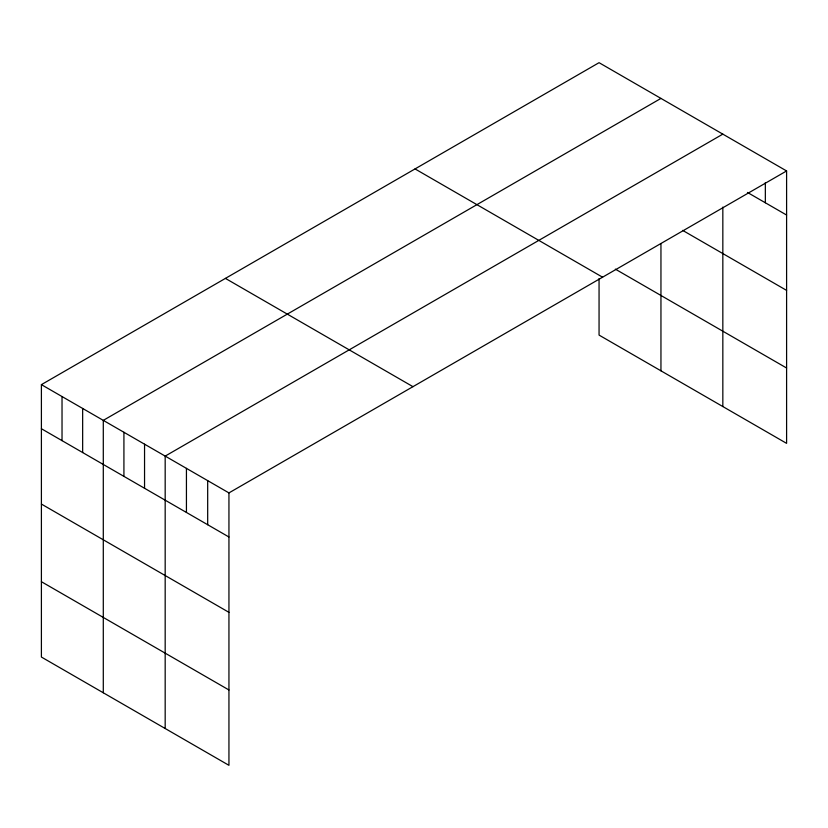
<?xml version="1.0" encoding="UTF-8"?>
<svg xmlns="http://www.w3.org/2000/svg" width="828" height="828" viewBox="0 0 828 828"><rect width="100%" height="100%" fill="white"/><g stroke="black" fill="none" stroke-linecap="round" stroke-linejoin="round"><path stroke-width="1.24" d="M41.4 384.637L228.942 492.908L228.942 765.32L41.4 657.049L41.4 384.637L599.058 62.68L786.6 170.951L786.6 443.363L599.058 335.092L599.058 278.581M660.951 98.408L103.293 420.365L103.293 692.777M722.834 134.136L165.176 456.104L165.176 728.505M228.942 492.908L786.6 170.951M747.446 192.438L786.6 215.042M682.665 230.381L786.6 290.39M615.349 269.141L786.6 368.015M415.035 168.922L602.577 277.204M225.423 278.394L412.965 386.666M41.4 428.728L228.942 536.999M41.4 504.066L228.942 612.347M41.4 581.701L228.942 689.972M765.341 182.615L765.341 202.767M722.834 207.103L722.834 406.548M660.951 243.722L660.951 370.82M207.683 480.644L207.683 524.724M186.435 468.369L186.435 512.46M144.548 444.191L144.548 488.272M123.921 432.278L123.921 476.369M82.655 408.463L82.655 452.543M62.028 396.55L62.028 440.631"/></g></svg>
